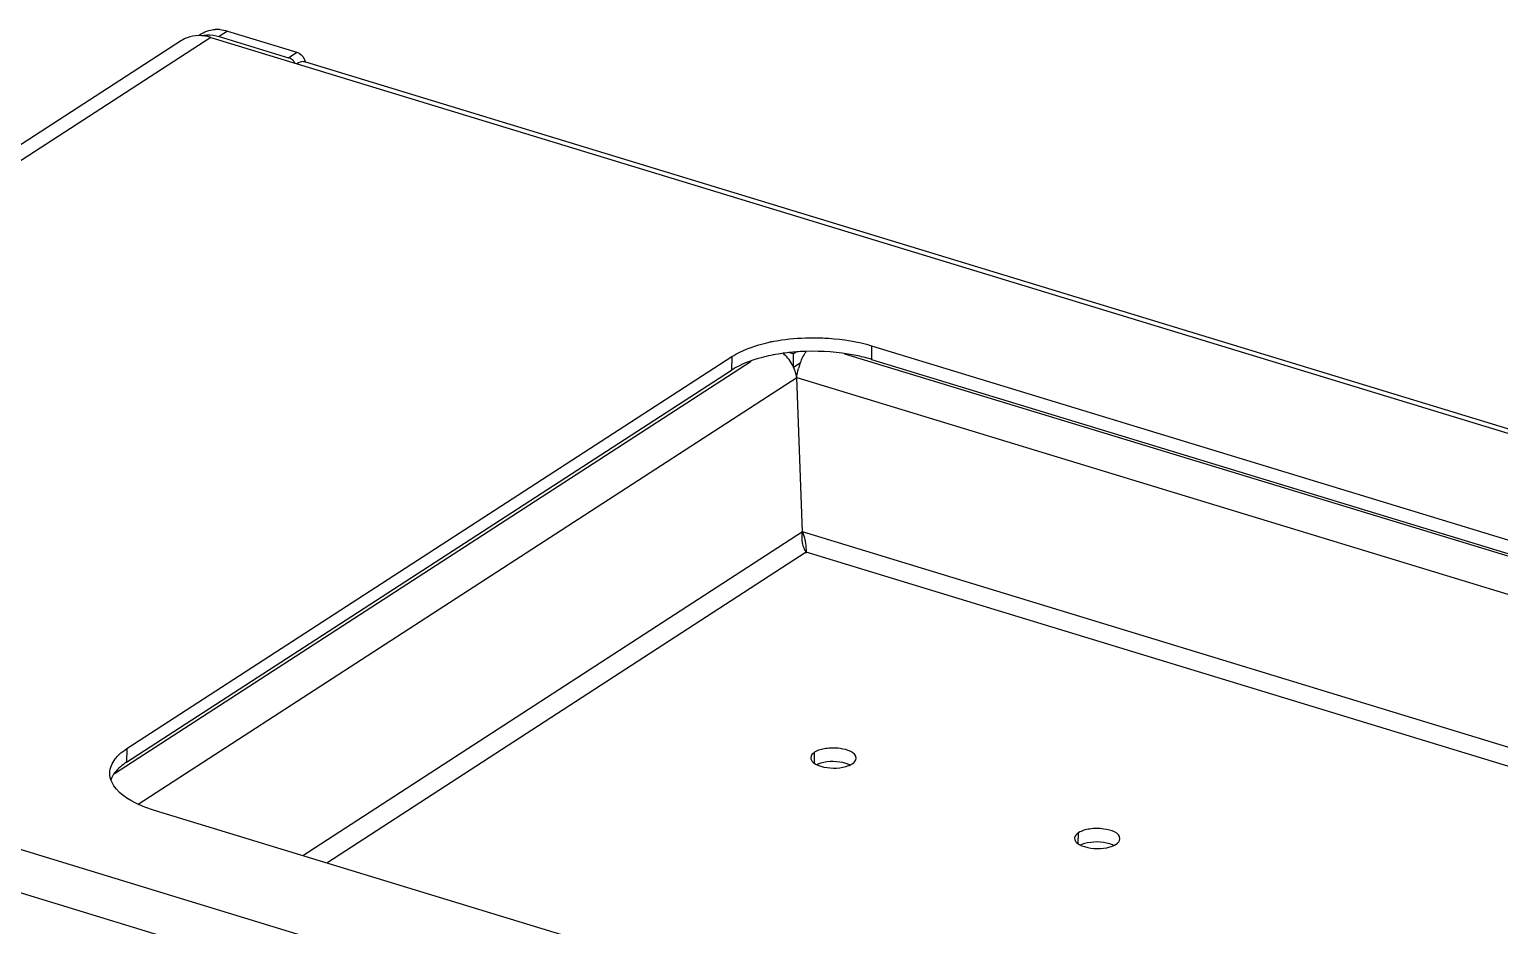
# Model space of a CAD drawing. Header units: millimetres. Extents: x -177 to 18421, y -5017 to 3255.
# Drawn here: x 4780.01 to 4816.49, y -3664.02 to -3641.79 of the extents above; entities that cross this region are included whole.
import ezdxf

# ---------------------------------------------------------------- set-up
doc = ezdxf.new("R2010")
doc.units = ezdxf.units.MM
doc.header["$LTSCALE"] = 46.255
doc.layers.get('0').update_dxf_attribs({"linetype": 'CONTINUOUS'})
doc.layers.add('02___PRT_ALL_AXES', color=7, linetype='CONTINUOUS')

msp = doc.modelspace()

# ---------------------------------------------------------------- linework, layer by layer
at = {"color": 3, "linetype": 'Continuous'}
for p, q in [((4784.508, -3641.992), (4761.434, -3656.936)), ((4784.508, -3641.992), (4877.923, -3670.467)), ((4784.923, -3641.834), (4786.648, -3642.36)), ((4783.786, -3642.068), (4760.712, -3657.012)), ((4786.858, -3642.6), (4875.993, -3669.77)), ((4800.905, -3649.638), (4855.966, -3666.422)), ((4782.426, -3659.628), (4797.438, -3649.905)), ((4798.959, -3650.173), (4799.143, -3650.054)), ((4853.604, -3684.634), (4763.513, -3657.173)), ((4853.178, -3685.578), (4763.087, -3658.116)), ((4838.174, -3677.945), (4783.113, -3661.161))]:
    msp.add_line(p, q, dxfattribs=at)
at = {"color": 7, "linetype": 'Continuous'}
for p, q in [((4784.204, -3641.946), (4784.271, -3641.903)), ((4784.923, -3641.834), (4784.715, -3641.969)), ((4784.715, -3641.969), (4786.439, -3642.495)), ((4786.439, -3642.495), (4786.648, -3642.36)), ((4800.905, -3649.638), (4800.901, -3649.975)), ((4782.119, -3660.248), (4797.919, -3650.015)), ((4797.438, -3649.905), (4797.433, -3650.242)), ((4798.963, -3649.837), (4798.878, -3649.811)), ((4798.963, -3649.837), (4798.959, -3650.173)), ((4798.963, -3649.837), (4799.035, -3649.79)), ((4800.236, -3649.834), (4856.497, -3666.983)), ((4800.901, -3649.975), (4855.961, -3666.758)), ((4782.421, -3659.964), (4797.433, -3650.242)), ((4782.71, -3661.001), (4799.047, -3650.421)), ((4799.188, -3654.254), (4799.047, -3650.421)), ((4799.047, -3650.421), (4856.627, -3667.972)), ((4799.188, -3654.254), (4786.792, -3662.283)), ((4852.647, -3670.55), (4799.188, -3654.254)), ((4799.286, -3654.759), (4787.388, -3662.464)), ((4799.285, -3654.737), (4799.286, -3654.759)), ((4852.149, -3670.873), (4799.286, -3654.759)), ((4782.426, -3659.628), (4782.421, -3659.964))]:
    msp.add_line(p, q, dxfattribs=at)
msp.add_lwpolyline([(4799.285, -3654.737), (4799.286, -3654.771), (4799.285, -3654.782)], dxfattribs=at)
at = {"color": 3, "linetype": 'Continuous'}
for centre, radius, start, end in [((4784.188, -3642.689), 0.739, 110.8122, 122.8924), ((4784.658, -3642.621), 0.828, 84.6851, 92.5293), ((4799.289, -3653.795), 4.345, 101.5397, 101.796)]:
    msp.add_arc(centre, radius, start, end, dxfattribs=at)
at = {"color": 7, "linetype": 'Continuous'}
for centre, radius, start, end in [((4799.299, -3654.2), 4.415, 100.9105, 101.6596), ((4799.359, -3654.523), 4.743, 97.8609, 100.8854), ((4799.413, -3654.905), 5.129, 95.6917, 97.8775), ((4798.069, -3650.585), 0.993, 29.1539, 40.1498), ((4799.444, -3655.227), 5.452, 91.7256, 95.6772), ((4799.799, -3653.59), 3.78, 73.052, 74.0652), ((4798.076, -3650.58), 0.985, 24.715, 29.1312), ((4800.551, -3650.604), 1.516, 160.0161, 164.7242), ((4800.501, -3650.587), 1.462, 158.5517, 159.9979), ((4799.512, -3654.563), 0.3, 217.7255, 220.8275)]:
    msp.add_arc(centre, radius, start, end, dxfattribs=at)
at = {"color": 3, "linetype": 'Continuous'}
for points in [[(4784.205, -3641.946), (4784.11, -3641.947), (4784.014, -3641.964), (4783.925, -3641.998)], [(4784.508, -3641.992), (4784.41, -3641.962), (4784.307, -3641.945), (4784.205, -3641.946)], [(4784.272, -3641.902), (4784.33, -3641.865), (4784.396, -3641.836), (4784.463, -3641.818)], [(4784.463, -3641.818), (4784.515, -3641.804), (4784.568, -3641.796), (4784.621, -3641.794)], [(4784.734, -3641.796), (4784.798, -3641.802), (4784.862, -3641.815), (4784.923, -3641.834)], [(4786.648, -3642.36), (4786.724, -3642.383), (4786.789, -3642.448), (4786.823, -3642.52)], [(4786.807, -3642.592), (4786.751, -3642.591), (4786.695, -3642.614), (4786.648, -3642.644)], [(4782.004, -3660.229), (4782.005, -3660.105), (4782.061, -3659.98), (4782.137, -3659.882)], [(4782.137, -3659.882), (4782.167, -3659.843), (4782.201, -3659.807), (4782.237, -3659.773)], [(4782.237, -3659.773), (4782.295, -3659.719), (4782.359, -3659.671), (4782.426, -3659.628)], [(4782.051, -3660.45), (4782.02, -3660.381), (4782.003, -3660.304), (4782.004, -3660.229)]]:
    msp.add_open_spline(points, degree=3, dxfattribs=at)
at = {"color": 7, "linetype": 'Continuous'}
for points in [[(4784.283, -3641.946), (4784.326, -3641.936), (4784.369, -3641.931), (4784.413, -3641.929)], [(4784.413, -3641.929), (4784.514, -3641.924), (4784.618, -3641.939), (4784.715, -3641.969)], [(4786.543, -3642.556), (4786.514, -3642.529), (4786.478, -3642.506), (4786.439, -3642.495)], [(4798.828, -3649.944), (4798.795, -3649.904), (4798.757, -3649.867), (4798.717, -3649.833)], [(4799.14, -3650.052), (4799.177, -3649.958), (4799.223, -3649.867), (4799.281, -3649.784)], [(4797.556, -3650.169), (4797.514, -3650.192), (4797.473, -3650.216), (4797.433, -3650.242)], [(4799.047, -3650.421), (4799.034, -3650.334), (4799.008, -3650.248), (4798.971, -3650.169)], [(4799.047, -3650.421), (4799.055, -3650.348), (4799.07, -3650.276), (4799.089, -3650.205)], [(4799.188, -3654.254), (4799.173, -3654.321), (4799.169, -3654.391), (4799.174, -3654.459)], [(4799.188, -3654.254), (4799.215, -3654.318), (4799.235, -3654.385), (4799.25, -3654.453)], [(4782.132, -3660.219), (4782.087, -3660.277), (4782.049, -3660.343), (4782.026, -3660.413)], [(4782.421, -3659.964), (4782.314, -3660.034), (4782.211, -3660.118), (4782.132, -3660.219)]]:
    msp.add_open_spline(points, degree=3, dxfattribs=at)
for points, knots in [([(4786.599, -3642.625), (4786.591, -3642.612), (4786.574, -3642.588), (4786.554, -3642.566), (4786.543, -3642.556)], [0, 0, 0, 0, 0.502554, 1, 1, 1, 1]), ([(4798.407, -3649.876), (4798.326, -3649.893), (4798.034, -3649.962), (4797.748, -3650.065), (4797.556, -3650.169)], [0, 0, 0, 0, 0.27329, 1, 1, 1, 1]), ([(4800.837, -3649.956), (4800.718, -3649.922), (4800.208, -3649.802), (4799.679, -3649.765), (4799.28, -3649.777)], [0, 0, 0, 0, 0.236438, 1, 1, 1, 1]), ([(4799.174, -3654.459), (4799.177, -3654.488), (4799.192, -3654.589), (4799.231, -3654.689), (4799.275, -3654.746)], [0, 0, 0, 0, 0.289939, 1, 1, 1, 1]), ([(4799.25, -3654.453), (4799.256, -3654.481), (4799.274, -3654.575), (4799.281, -3654.67), (4799.285, -3654.737)], [0, 0, 0, 0, 0.298844, 1, 1, 1, 1])]:
    msp.add_open_spline(points, degree=3, knots=knots, dxfattribs=at)
at = {"color": 3, "linetype": 'Continuous'}
for points, knots in [([(4786.858, -3642.6), (4786.85, -3642.598), (4786.833, -3642.594), (4786.816, -3642.592), (4786.807, -3642.592)], [0, 0, 0, 0, 0.496216, 1, 1, 1, 1]), ([(4786.823, -3642.52), (4786.83, -3642.533), (4786.841, -3642.561), (4786.847, -3642.59), (4786.85, -3642.604)], [0, 0, 0, 0, 0.50689, 1, 1, 1, 1]), ([(4797.438, -3649.905), (4797.501, -3649.864), (4797.803, -3649.697), (4798.138, -3649.597), (4798.401, -3649.542)], [0, 0, 0, 0, 0.219138, 1, 1, 1, 1]), ([(4798.42, -3649.538), (4798.503, -3649.521), (4798.846, -3649.461), (4799.196, -3649.437), (4799.461, -3649.438)], [0, 0, 0, 0, 0.240991, 1, 1, 1, 1]), ([(4799.461, -3649.438), (4799.588, -3649.438), (4800.075, -3649.455), (4800.561, -3649.533), (4800.905, -3649.638)], [0, 0, 0, 0, 0.260992, 1, 1, 1, 1]), ([(4783.113, -3661.161), (4782.985, -3661.122), (4782.587, -3660.976), (4782.173, -3660.721), (4782.051, -3660.45)], [0, 0, 0, 0, 0.312014, 1, 1, 1, 1])]:
    msp.add_open_spline(points, degree=3, knots=knots, dxfattribs=at)
at = {"layer": '02___PRT_ALL_AXES', "color": 7, "linetype": 'Continuous'}
for p, q in [((4799.488, -3659.99), (4799.492, -3659.718)), ((4806.033, -3661.985), (4806.037, -3661.713))]:
    msp.add_line(p, q, dxfattribs=at)
for points, knots in [([(4799.397, -3659.853), (4799.396, -3659.874), (4799.433, -3659.988), (4799.558, -3660.036), (4799.646, -3660.063)], [0, 0, 0, 0, 0.184795, 1, 1, 1, 1]), ([(4800.522, -3659.868), (4800.524, -3659.713), (4800.13, -3659.604), (4799.797, -3659.61), (4799.574, -3659.665), (4799.492, -3659.718)], [0, 0, 0, 0, 0.418228, 0.735797, 1, 1, 1, 1]), ([(4807.067, -3661.863), (4807.069, -3661.708), (4806.675, -3661.599), (4806.342, -3661.605), (4806.119, -3661.66), (4806.037, -3661.713)], [0, 0, 0, 0, 0.418228, 0.735797, 1, 1, 1, 1]), ([(4805.942, -3661.848), (4805.941, -3661.869), (4805.978, -3661.983), (4806.103, -3662.031), (4806.191, -3662.058)], [0, 0, 0, 0, 0.184795, 1, 1, 1, 1])]:
    msp.add_open_spline(points, degree=3, knots=knots, dxfattribs=at)
for points in [[(4799.492, -3659.718), (4799.445, -3659.748), (4799.397, -3659.798), (4799.397, -3659.853)], [(4800.427, -3660.003), (4800.473, -3659.973), (4800.521, -3659.923), (4800.522, -3659.868)], [(4799.646, -3660.063), (4799.846, -3660.124), (4800.071, -3660.127), (4800.271, -3660.07)], [(4800.271, -3660.07), (4800.326, -3660.054), (4800.379, -3660.034), (4800.427, -3660.003)], [(4806.037, -3661.713), (4805.99, -3661.743), (4805.942, -3661.793), (4805.942, -3661.848)], [(4806.191, -3662.058), (4806.391, -3662.119), (4806.616, -3662.122), (4806.816, -3662.065)], [(4806.816, -3662.065), (4806.871, -3662.049), (4806.924, -3662.029), (4806.972, -3661.998)], [(4806.972, -3661.998), (4807.018, -3661.968), (4807.066, -3661.918), (4807.067, -3661.863)]]:
    msp.add_open_spline(points, degree=3, dxfattribs=at)
at = {"layer": '02___PRT_ALL_AXES', "color": 3, "linetype": 'Continuous'}
for points, knots in [([(4799.643, -3659.988), (4799.627, -3659.993), (4799.596, -3660.002), (4799.566, -3660.014), (4799.552, -3660.021)], [0, 0, 0, 0, 0.51569, 1, 1, 1, 1]), ([(4800.362, -3660.031), (4800.348, -3660.024), (4800.316, -3660.011), (4800.284, -3660), (4800.268, -3659.995)], [0, 0, 0, 0, 0.483727, 1, 1, 1, 1]), ([(4806.188, -3661.983), (4806.172, -3661.988), (4806.141, -3661.997), (4806.111, -3662.009), (4806.097, -3662.016)], [0, 0, 0, 0, 0.51569, 1, 1, 1, 1]), ([(4806.907, -3662.026), (4806.893, -3662.019), (4806.861, -3662.006), (4806.829, -3661.995), (4806.813, -3661.99)], [0, 0, 0, 0, 0.483727, 1, 1, 1, 1])]:
    msp.add_open_spline(points, degree=3, knots=knots, dxfattribs=at)
for points in [[(4800.268, -3659.995), (4800.068, -3659.934), (4799.843, -3659.931), (4799.643, -3659.988)], [(4806.813, -3661.99), (4806.613, -3661.929), (4806.388, -3661.926), (4806.188, -3661.983)]]:
    msp.add_open_spline(points, degree=3, dxfattribs=at)

doc.saveas('drawing.dxf')
